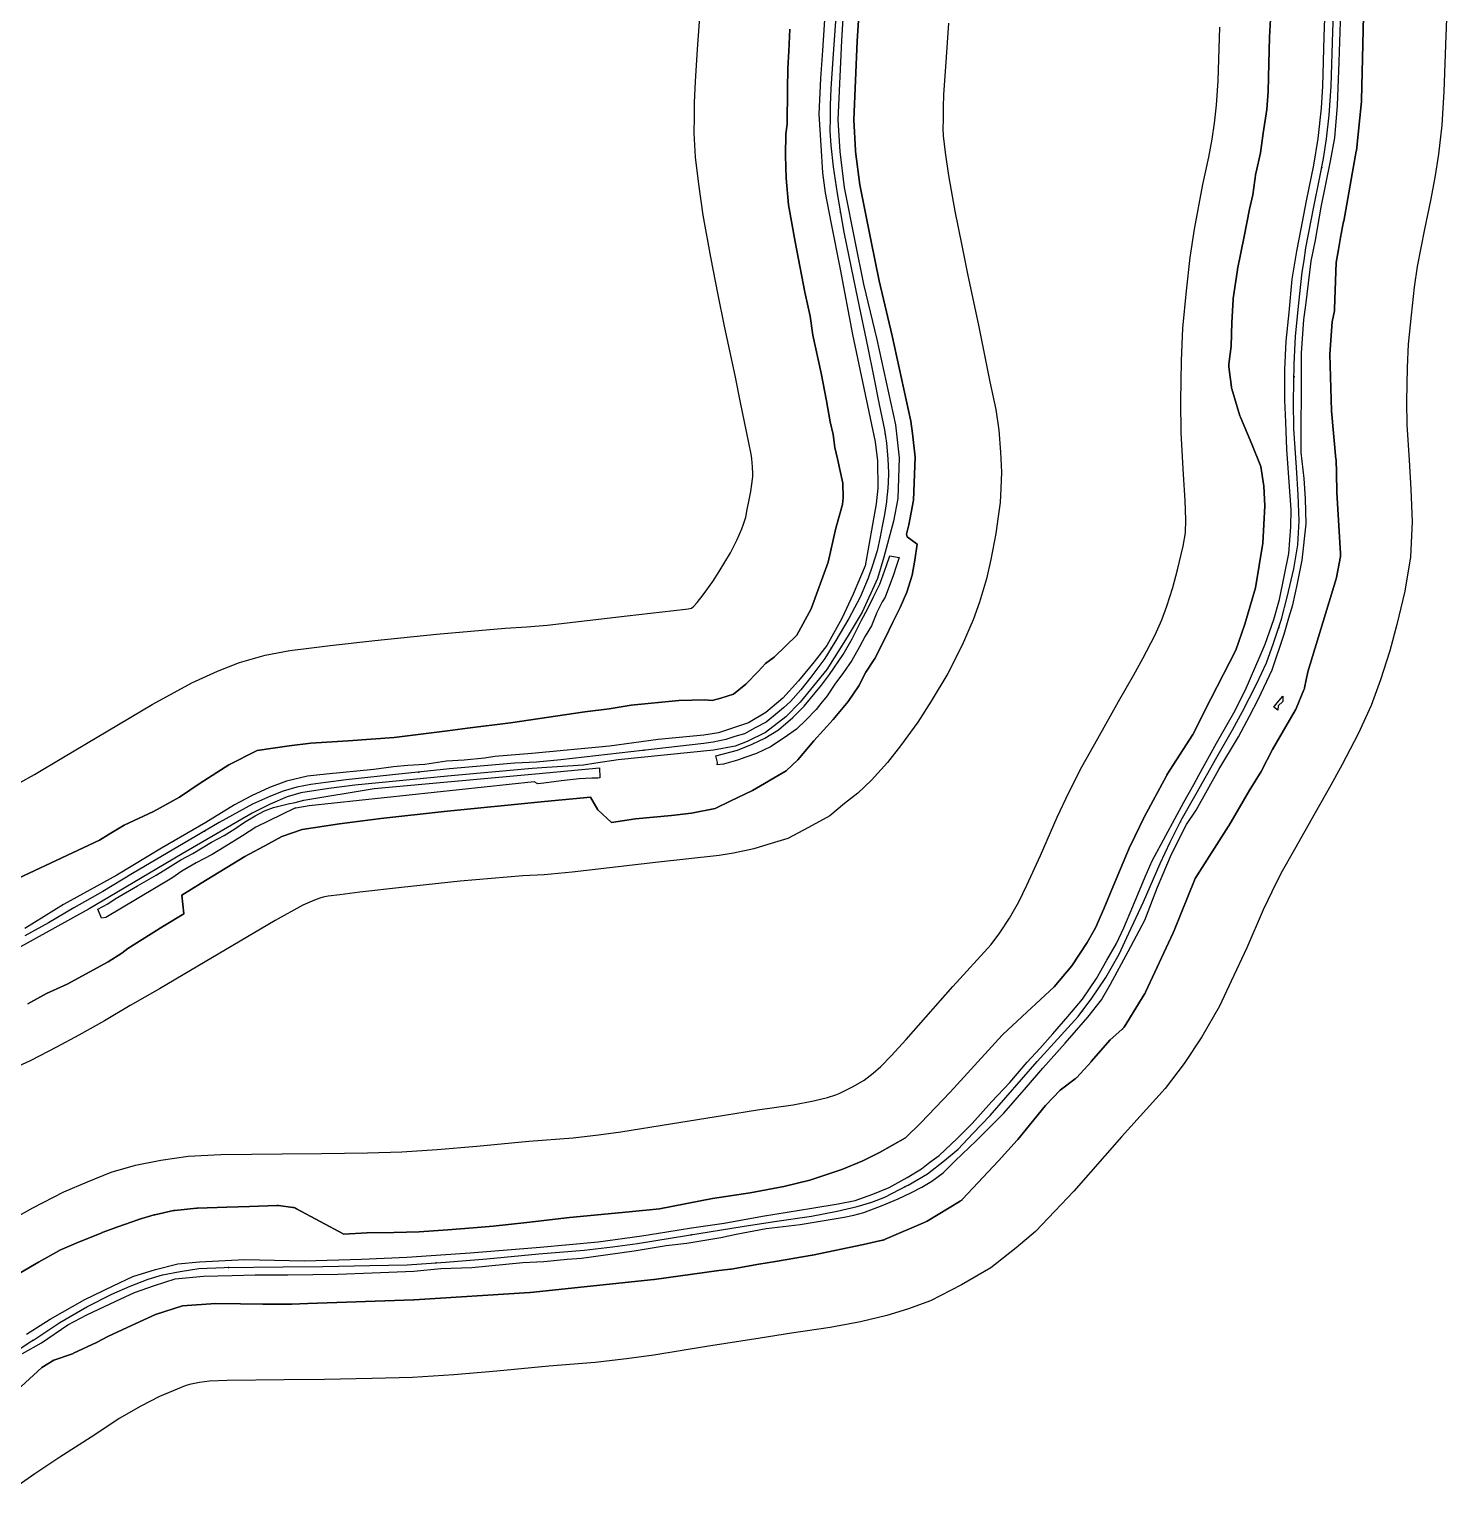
# Model space of a CAD drawing. Header units: inches. Extents: x 91426 to 118597, y 433843 to 446922.
# Drawn here: x 105297 to 105925, y 443432 to 444078 of the extents above; entities that cross this region are included whole.
import ezdxf

# ---------------------------------------------------------------- set-up
doc = ezdxf.new("R2010")
doc.units = ezdxf.units.IN
doc.header["$MEASUREMENT"] = 0
for name, color, linetype, true_color in [('As_waterkering_PWK', 7, 'Continuous', 0x8b0648), ('Beschermingszone_PWK', 7, 'Continuous', 0xde06d3), ('Kernzone_PWK', 7, 'Continuous', 0x33065f), ('Kruinlijnen_PWK', 7, 'Continuous', 0xda0676), ('Leggerbermen_PWK', 7, 'Continuous', 0xd60719), ('Referentiepunten_PWK', 7, 'Continuous', 0x7e0730)]:
    doc.layers.add(name, color=color, linetype=linetype, true_color=true_color)

msp = doc.modelspace()

# ---------------------------------------------------------------- linework, layer by layer
at = {"layer": 'As_waterkering_PWK'}
for points in [[(105861.4405, 443975.5209), (105862.2708, 443981.1945), (105865.7104, 443999.3185), (105868.3562, 444011.7539), (105869.985, 444020.797), (105871.3989, 444029.481), (105872.5896, 444039.9321), (105873.3833, 444052.7644), (105874.1771, 444076.9738), (105875.1031, 444099.1989)], [(105654.1843, 444083.6831), (105652.8614, 444064.8976), (105651.9354, 444051.6684), (105651.6708, 444044.3924), (105651.6708, 444038.5715), (105651.5385, 444033.0153), (105651.9354, 444026.533), (105652.9937, 444017.0079), (105654.7135, 444005.234), (105657.7562, 443988.1683), (105660.9312, 443972.2933), (105663.7094, 443958.7995), (105668.3396, 443936.839), (105670.8531, 443924.5359), (105673.3667, 443911.8359), (105675.7479, 443900.591), (105676.674, 443894.6379), (105677.2031, 443887.7587), (105677.4677, 443881.541), (105677.3354, 443877.0431), (105677.0708, 443873.0743), (105676.8085, 443870.9098)], [(105686.2553, 443566.195), (105694.7892, 443571.0895), (105702.3298, 443577.0426), (105708.283, 443582.0697), (105714.8976, 443588.9489), (105722.4382, 443597.0187), (105743.3403, 443620.8312), (105761.4643, 443640.8073), (105767.5498, 443648.8771), (105773.6352, 443658.0053), (105779.5883, 443668.4563), (105783.954, 443677.7168), (105790.4363, 443691.6074), (105797.7123, 443708.5408), (105802.2102, 443718.0658), (105807.1051, 443727.7231), (105813.7196, 443739.3648), (105822.8478, 443755.6367), (105829.727, 443767.6753), (105834.2249, 443775.8774), (105840.4426, 443787.916), (105844.8083, 443797.441), (105847.9833, 443806.1722), (105851.4228, 443816.7556), (105853.9364, 443826.5452), (105856.9791, 443839.1129), (105858.6989, 443849.6963), (105859.2281, 443860.2796), (105858.8312, 443871.789), (105858.0374, 443883.9599), (105856.9791, 443901.0256), (105856.8468, 443913.1964), (105857.1114, 443929.7329), (105857.6406, 443942.0361), (105859.0958, 443956.7205), (105860.6833, 443970.3465), (105861.4405, 443975.5209)], [(105676.8085, 443870.9098), (105676.5417, 443868.7087), (105675.7479, 443863.1524), (105674.6896, 443857.8607), (105673.7635, 443853.2305), (105672.4406, 443847.0128), (105670.324, 443840.0013), (105668.4719, 443834.8419), (105664.9, 443826.5076), (105660.0052, 443816.9825), (105653.7875, 443806.5315), (105649.2895, 443799.3877), (105643.0718, 443791.0533), (105638.7062, 443785.4971), (105634.076, 443780.3377), (105631.0332, 443777.4272), (105626.5353, 443773.8554), (105623.3603, 443771.2095), (105618.4655, 443768.5637), (105613.703, 443766.0501), (105609.4697, 443764.7272), (105605.5009, 443763.5366), (105599.8124, 443762.346), (105595.7113, 443761.6845), (105568.5915, 443758.6418), (105532.4758, 443754.4085), (105521.6278, 443753.4824), (105512.1028, 443752.9532), (105483.1309, 443750.4397), (105456.5402, 443747.6616), (105437.4902, 443745.5449), (105428.362, 443744.3543), (105421.7474, 443743.5605), (105415.5297, 443742.3699), (105409.5766, 443740.6501), (105403.888, 443738.4011), (105395.9505, 443734.8292), (105381.2661, 443726.7594), (105342.9014, 443704.1375), (105329.6722, 443696.2), (105316.8399, 443688.9239), (105305.5951, 443682.3094), (105295.144, 443676.4885)], [(105297.9107, 443496.8879), (105298.7072, 443497.4029), (105310.6134, 443505.3404), (105322.652, 443512.2196), (105333.6322, 443517.9081), (105341.8343, 443521.3477), (105349.7718, 443524.5227), (105356.1219, 443526.3748), (105363.9271, 443527.9623), (105372.2615, 443529.1529), (105383.374, 443529.6821), (105409.5678, 443529.9467), (105427.1626, 443530.079), (105447.9325, 443530.4759), (105464.4689, 443530.8727), (105481.4023, 443532.0634), (105499.6586, 443533.5186), (105522.6774, 443535.7675), (105542.7858, 443537.355), (105555.3535, 443538.8103), (105566.3337, 443540.2655), (105588.9557, 443543.9696), (105612.7682, 443547.8061), (105627.0557, 443550.0551), (105643.4599, 443552.4363), (105654.7047, 443554.553), (105663.5683, 443556.6697), (105670.0506, 443558.654), (105675.8715, 443560.7707), (105685.7934, 443565.9301), (105686.2553, 443566.195)], [(105283.3613, 443487.481), (105297.9107, 443496.8879)]]:
    msp.add_lwpolyline(points, dxfattribs=at)
at = {"layer": 'Beschermingszone_PWK'}
for points in [[(105296.5157, 443646.4451), (105304.8044, 443651.0078), (105313.9551, 443655.1642), (105332.1464, 443665.001), (105338.1669, 443668.9213), (105340.8156, 443670.9519), (105356.2754, 443680.6143), (105365.6118, 443686.2893), (105364.6786, 443694.5109), (105373.2275, 443699.8414), (105392.5371, 443711.6637), (105403.0039, 443717.2895), (105408.985, 443720.5293), (105417.964, 443723.5627), (105434.4075, 443726.132), (105452.8119, 443728.4983), (105480.7906, 443731.5337), (105525.2088, 443736.0284), (105545.5411, 443737.9703), (105548.8177, 443732.2845), (105554.8845, 443726.7185), (105565.5486, 443728.3848), (105573.4804, 443729.035), (105581.4813, 443729.835), (105590.3433, 443730.7893), (105600.7114, 443732.9494), (105607.4268, 443736.197), (105617.2459, 443740.8329), (105632.2474, 443749.5837), (105637.3494, 443754.5356), (105644.4693, 443762.8646), (105652.9598, 443772.2837), (105659.6673, 443780.3601), (105664.332, 443787.2864), (105667.4412, 443793.2704), (105671.4147, 443799.3632), (105676.0698, 443808.3995), (105679.3813, 443815.4198), (105682.7208, 443821.9653), (105685.6727, 443828.7125), (105687.9714, 443836.1833), (105689.0916, 443842.9047), (105690.1497, 443849.9987), (105685.8231, 443853.2438), (105685.4218, 443854.4189), (105686.5407, 443858.545), (105688.5371, 443869.3823), (105689.2545, 443888.4724), (105688.1095, 443898.9692), (105687.4463, 443904.4739), (105679.1419, 443942.1733), (105673.3345, 443966.5907), (105669.6562, 443984.7197), (105664.8119, 444009.072), (105662.9276, 444023.8332), (105662.8982, 444024.3009), (105662.1293, 444037.8853), (105663.6982, 444072.6627), (105665.9526, 444109.3965)], [(105288.1267, 443471.8956), (105302.7088, 443485.4453), (105307.9814, 443488.671), (105316.2237, 443491.4598), (105316.2284, 443491.4613), (105316.5346, 443491.5766), (105316.7388, 443491.6666), (105326.9253, 443496.4291), (105327.0191, 443496.4741), (105327.1853, 443496.56), (105331.9284, 443499.1238), (105340.5028, 443503.0213), (105340.538, 443503.0374), (105353.0863, 443508.8588), (105365.0451, 443512.6806), (105379.5871, 443513.6836), (105390.6264, 443513.5537), (105400.5443, 443513.4214), (105400.611, 443513.421), (105413.1787, 443513.421), (105413.3638, 443513.4244), (105420.4997, 443513.6887), (105467.3232, 443515.276), (105467.4761, 443515.2835), (105518.6731, 443518.5908), (105518.6778, 443518.5911), (105518.8673, 443518.6072), (105573.6362, 443524.2957), (105573.7723, 443524.3117), (105573.8268, 443524.3192), (105602.4359, 443528.4062), (105607.4966, 443528.9253), (105607.639, 443528.942), (105607.8341, 443528.9716), (105620.1101, 443531.0835), (105627.4913, 443532.2697), (105627.5461, 443532.2789), (105643.6857, 443535.0571), (105643.813, 443535.0807), (105643.8734, 443535.0931), (105666.363, 443539.8556), (105666.3956, 443539.8626), (105674.8623, 443541.7147), (105675.0879, 443541.7696), (105675.401, 443541.8645), (105675.7072, 443541.9798), (105675.7724, 443542.0073), (105693.9885, 443549.8565), (105694.2213, 443549.964), (105694.5099, 443550.1183), (105694.5962, 443550.1693), (105709.1885, 443558.9889), (105709.3801, 443559.1107), (105709.646, 443559.3012), (105709.8989, 443559.5088), (105710.1377, 443559.7325), (105710.2631, 443559.8625), (105726.1381, 443576.9281), (105726.1696, 443576.9623), (105734.504, 443586.0905), (105734.5708, 443586.1651), (105734.6829, 443586.2974), (105747.0042, 443601.3713), (105753.4722, 443608.2124), (105760.1498, 443613.2522), (105760.1815, 443613.2763), (105760.4344, 443613.4839), (105760.6732, 443613.7076), (105760.8117, 443613.8517), (105767.1617, 443620.7308), (105767.2469, 443620.8255), (105767.2661, 443620.8475), (105775.6419, 443630.5118), (105780.8097, 443635.0495), (105781.0462, 443635.2712), (105781.2699, 443635.51), (105781.4775, 443635.7629), (105781.668, 443636.0288), (105781.7507, 443636.1567), (105791.0111, 443650.9733), (105791.1012, 443651.1233), (105791.2555, 443651.4119), (105791.3096, 443651.5251), (105803.4805, 443677.8512), (105803.5614, 443678.036), (105803.5844, 443678.0924), (105807.2852, 443687.3445), (105809.7914, 443693.544), (105813.1897, 443701.851), (105828.0302, 443725.1532), (105828.1197, 443725.2992), (105837.2239, 443740.7369), (105842.491, 443749.2958), (105842.5628, 443749.4163), (105842.6799, 443749.631), (105847.5174, 443759.0445), (105857.6411, 443776.5309), (105857.6441, 443776.5361), (105857.7984, 443776.8247), (105857.9334, 443777.1227), (105857.9359, 443777.1287), (105861.3755, 443785.4631), (105861.4883, 443785.7633), (105861.5832, 443786.0764), (105861.6387, 443786.3047), (105863.1836, 443793.3855), (105875.6933, 443834.6017), (105875.7384, 443834.7598), (105875.8127, 443835.0784), (105875.827, 443835.1534), (105877.5468, 443844.5461), (105877.5858, 443844.794), (105877.6179, 443845.1196), (105877.6286, 443845.4466), (105877.6187, 443845.7502), (105877.6187, 443845.7615), (105875.9064, 443872.8942), (105875.7759, 443881.5059), (105875.7742, 443881.5803), (105875.601, 443887.3436), (105875.5926, 443887.5204), (105875.582, 443887.6544), (105873.6118, 443908.9332), (105872.8309, 443934.0518), (105873.8874, 443948.4757), (105874.8807, 443953.3182), (105874.8866, 443953.3474), (105874.9399, 443953.6703), (105874.972, 443953.9959), (105874.9802, 443954.1647), (105875.6306, 443974.7151), (105876.6286, 443980.4538), (105876.6312, 443980.469), (105877.5439, 443985.8144), (105878.9832, 443992.8802), (105878.9877, 443992.9027), (105879.0052, 443992.9949), (105884.5615, 444023.9512), (105884.5973, 444024.1819), (105884.6143, 444024.3269), (105886.8224, 444045.9653), (105886.8375, 444046.1459), (105886.8467, 444046.3503), (105888.0772, 444096.5105)], [(105925.0883, 444097.8033), (105924.1429, 444075.1138), (105923.3327, 444050.4012), (105922.4144, 444035.5559), (105920.9418, 444022.6297), (105919.2676, 444012.3473), (105917.4251, 444002.1173), (105914.7306, 443989.4532), (105911.5909, 443972.9095), (105910.2625, 443963.8321), (105908.8096, 443951.3616), (105907.5344, 443938.4936), (105907.0942, 443928.2584), (105906.8512, 443913.0682), (105906.9623, 443902.8459), (105907.9366, 443887.1343), (105908.7751, 443874.2782), (105909.2712, 443859.8921), (105908.4976, 443844.4217), (105906.0251, 443829.2059), (105902.4513, 443814.4447), (105899.4608, 443802.7974), (105895.268, 443789.8967), (105891.1056, 443778.4499), (105885.4064, 443766.0152), (105878.3643, 443752.3807), (105873.3567, 443743.2491), (105866.3581, 443731.0016), (105857.26, 443714.7831), (105851.1657, 443704.0571), (105847.1245, 443696.084), (105843.3021, 443687.9896), (105836.071, 443671.1608), (105829.2219, 443656.4841), (105823.9907, 443645.3876), (105816.2119, 443631.7316), (105808.3461, 443619.9329), (105800.0194, 443608.8909), (105780.6465, 443587.5383), (105759.5021, 443563.4498), (105751.1867, 443554.5508), (105742.5254, 443545.5431), (105733.9591, 443538.3093), (105722.8707, 443529.5553), (105709.7752, 443522.0446), (105696.0349, 443514.8997), (105685.9227, 443511.2225), (105676.7059, 443508.4011), (105665.1424, 443505.6396), (105651.6796, 443503.1054), (105634.5347, 443500.6167), (105620.6321, 443498.4283), (105596.9719, 443494.6164), (105573.6597, 443490.7992), (105561.514, 443489.1895), (105547.6305, 443487.5819), (105527.0763, 443485.9592), (105504.0764, 443483.7121), (105485.1423, 443482.2029), (105466.8235, 443480.9148), (105449.0099, 443480.4873), (105427.8282, 443480.0826), (105410.0083, 443479.9486), (105384.8161, 443479.6941), (105376.9967, 443479.3218), (105372.4527, 443478.6726), (105368.1253, 443477.7925), (105366.0948, 443477.2002), (105360.7886, 443475.0778), (105354.8352, 443472.5812), (105346.5657, 443468.297), (105336.9156, 443462.7826), (105326.1498, 443455.6054), (105310.7494, 443445.6483), (105299.6205, 443438.2707), (105290.6959, 443432.1006)], [(105286.8302, 443740.8821), (105299.4356, 443748.0295), (105312.2282, 443755.705), (105351.573, 443778.9048), (105369.1486, 443788.5635), (105380.5347, 443793.6873), (105390.1766, 443797.4992), (105401.5317, 443800.7796), (105412.5197, 443802.8836), (105420.9073, 443803.8902), (105430.2964, 443805.1148), (105450.1098, 443807.3163), (105477.4201, 443810.1696), (105507.8447, 443812.8092), (105517.4111, 443813.3407), (105526.43, 443814.1106), (105561.754, 443818.2511), (105587.5847, 443821.1492), (105588.8836, 443821.3587), (105590.2271, 443821.6399), (105591.2574, 443822.458), (105592.7402, 443824.1103), (105595.4291, 443827.5325), (105599.7796, 443833.364), (105602.6101, 443837.8596), (105607.4896, 443846.0613), (105610.5765, 443852.0683), (105612.611, 443856.8154), (105613.3306, 443858.8199), (105614.2762, 443861.9522), (105615.0007, 443865.3577), (105615.8547, 443869.6277), (105616.5865, 443873.2863), (105617.0544, 443876.5622), (105617.3116, 443878.6839), (105617.3941, 443879.9216), (105617.4302, 443881.147), (105617.3011, 443884.1813), (105617.0292, 443887.7154), (105616.7117, 443889.7567), (105614.5858, 443899.7957), (105612.0306, 443912.7063), (105609.5915, 443924.6447), (105604.9707, 443946.5606), (105602.1296, 443960.3601), (105598.7981, 443977.0178), (105595.4797, 443995.6298), (105593.4746, 444009.3567), (105592.1383, 444021.3836), (105591.4948, 444031.894), (105591.6708, 444039.2857), (105591.6708, 444045.4829), (105592.0116, 444054.8544), (105593.0088, 444069.0999), (105594.2961, 444087.3795)], [(105704.0912, 444080.6027), (105702.7386, 444061.3957), (105701.8719, 444049.0135), (105701.6708, 444043.4836), (105701.6708, 444037.9764), (105701.5749, 444033.9496), (105701.7663, 444030.8241), (105702.593, 444023.384), (105704.075, 444013.2374), (105706.888, 443997.4604), (105709.9326, 443982.2376), (105712.6582, 443968.9986), (105717.2963, 443947.001), (105719.8719, 443934.3939), (105722.3507, 443921.8693), (105724.9448, 443909.6196), (105726.3779, 443900.4067), (105727.1215, 443890.7399), (105727.499, 443881.8693), (105727.2865, 443874.6443), (105726.8702, 443868.3996), (105726.1144, 443862.1641), (105725.0491, 443854.7075), (105722.7325, 443843.1246), (105720.911, 443834.5633), (105717.8184, 443824.3192), (105715.0226, 443816.5307), (105710.1695, 443805.2069), (105703.7682, 443792.7502), (105696.4352, 443780.4247), (105690.5479, 443771.0741), (105682.7741, 443760.654), (105677.0112, 443753.3194), (105670.0148, 443745.5233), (105663.9305, 443739.7036), (105658.0914, 443735.0667), (105651.5314, 443729.6), (105642.023, 443724.4603), (105632.9894, 443719.6926), (105624.1107, 443716.918), (105617.8285, 443715.0333), (105608.9196, 443713.1687), (105602.4834, 443712.1306), (105574.2894, 443708.9674), (105537.5139, 443704.6567), (105525.1418, 443703.6005), (105515.6512, 443703.0733), (105487.8899, 443700.6648), (105461.8988, 443697.9493), (105443.485, 443695.9033), (105434.5743, 443694.741), (105429.4372, 443694.1246), (105427.1947, 443693.6952), (105425.7432, 443693.2758), (105423.349, 443692.3293), (105418.2854, 443690.0507), (105406.0104, 443683.3049), (105368.4624, 443661.1646), (105354.8694, 443653.0088), (105341.848, 443645.6255), (105330.4386, 443638.9141), (105319.1072, 443632.6029), (105309.1922, 443627.2963), (105297.8322, 443621.3174), (105285.9894, 443615.8515)], [(105633.7987, 444078.0542), (105633.4034, 444068.3022), (105632.8697, 444060.5648), (105632.7353, 444051.4178), (105632.6052, 444035.9402), (105632.0779, 444031.5897), (105631.9402, 444022.0923), (105632.2112, 444012.0658), (105633.168, 444000.1734), (105636.1545, 443983.8191), (105640.4057, 443961.5006), (105642.7617, 443950.8981), (105643.9518, 443942.5678), (105647.6825, 443925.6463), (105650.0413, 443913.4591), (105651.6446, 443904.1067), (105652.9498, 443898.4941), (105653.7471, 443892.7804), (105654.9839, 443887.6959), (105657.3512, 443876.9399), (105657.4686, 443870.4741), (105657.1505, 443867.5043), (105654.187, 443857.0677), (105650.7868, 443842.0283), (105643.2555, 443821.2645), (105636.8867, 443809.6804), (105626.9352, 443799.9745), (105623.122, 443797.1147), (105619.8188, 443793.5242), (105614.3793, 443787.9583), (105608.8861, 443783.474), (105603.2744, 443781.7905), (105599.4729, 443780.7345), (105596.2615, 443781.0667), (105584.637, 443780.79), (105563.521, 443778.638), (105553.8148, 443777.0424), (105543.0037, 443775.724), (105510.1879, 443770.8281), (105491.1741, 443768.4513), (105482.3173, 443767.2617), (105458.6602, 443764.3703), (105438.2977, 443762.9252), (105421.7556, 443761.8579), (105412.1534, 443760.6407), (105398.0831, 443758.5302), (105385.498, 443752.2377), (105372.7933, 443744.1283), (105363.6497, 443737.9891), (105352.2081, 443731.5612), (105339.227, 443725.468), (105332.4839, 443721.6149), (105328.2273, 443718.9525), (105277.7533, 443695.2463)], [(105284.3113, 443547.8982), (105298.7383, 443556.1421), (105312.4292, 443563.2351), (105322.8801, 443567.6177), (105333.4489, 443571.8452), (105344.1184, 443574.9571), (105355.4015, 443577.252), (105367.5263, 443578.9841), (105381.9318, 443579.6701), (105409.1273, 443579.9448), (105426.497, 443580.0754), (105446.855, 443580.4644), (105462.1144, 443580.8306), (105477.6623, 443581.9238), (105495.2408, 443583.325), (105518.2785, 443585.5758), (105537.9411, 443587.1281), (105549.193, 443588.431), (105559.0077, 443589.7317), (105580.9394, 443593.3229), (105604.9044, 443597.1839), (105619.5768, 443599.4935), (105635.2403, 443601.7672), (105644.2671, 443603.4664), (105650.4307, 443604.9383), (105654.1786, 443606.0856), (105655.708, 443606.6417), (105661.8115, 443609.8156), (105666.7077, 443612.6237), (105670.7006, 443615.776), (105674.0406, 443618.5964), (105678.6085, 443623.347), (105685.3743, 443630.5876), (105706.0342, 443654.1241), (105722.9093, 443672.7237), (105726.7534, 443677.8214), (105731.0585, 443684.279), (105735.186, 443691.5251), (105738.6861, 443698.9495), (105744.8015, 443712.0541), (105752.1225, 443729.092), (105757.296, 443740.0476), (105763.0444, 443751.3891), (105770.1793, 443763.9465), (105779.3375, 443780.2719), (105786.0972, 443792.1015), (105790.0855, 443799.3741), (105795.4789, 443809.8167), (105798.5109, 443816.432), (105800.6985, 443822.4478), (105803.3849, 443830.7138), (105805.4215, 443838.6457), (105807.9331, 443849.02), (105808.9002, 443854.9709), (105809.185, 443860.6672), (105808.8873, 443869.2999), (105808.1383, 443880.7855), (105806.9959, 443899.2052), (105806.8425, 443913.3247), (105807.1286, 443931.2074), (105807.7467, 443945.5785), (105809.3819, 443962.0793), (105811.1041, 443976.861), (105812.9507, 443989.4795), (105816.6902, 444009.1837), (105819.2873, 444021.3905), (105820.7024, 444029.2467), (105821.856, 444036.3323), (105822.7647, 444044.3082), (105823.4339, 444055.1276), (105824.2112, 444078.8339)]]:
    msp.add_lwpolyline(points, dxfattribs=at)
msp.add_lwpolyline([(105846.6897, 444085.0878), (105846.1536, 444074.5001), (105845.883, 444062.8664), (105845.6297, 444050.4523), (105844.9281, 444042.4998), (105843.4036, 444031.9565), (105842.1755, 444023.2366), (105840.2476, 444014.754, 0.01898229), (105840.1776, 444014.381), (105838.7366, 444004.6862), (105837.3669, 443998.336), (105834.9697, 443986.2169), (105832.0004, 443971.7754, 0.01483412), (105831.9494, 443971.4832), (105830.1031, 443958.7018, 0.02199459), (105830.0594, 443958.2643), (105829.4921, 443948.0515), (105829.1129, 443937.6874), (105828.2012, 443929.6126, 0.05947583), (105828.2087, 443928.4273), (105829.3329, 443919.494, 0.04068065), (105829.4995, 443918.699), (105833.0445, 443906.7238, 0.03027275), (105833.2509, 443906.1552), (105838.3983, 443894.2755), (105842.268, 443884.2889), (105843.605, 443875.6595), (105844.1387, 443867.0097), (105843.2435, 443850.3838), (105839.8992, 443830.5753), (105835.2559, 443814.5817), (105831.179, 443802.9879), (105820.2127, 443781.4471), (105812.2556, 443765.6634), (105800.7546, 443747.7584, 0.01904125), (105800.5612, 443747.4305), (105790.6393, 443729.0419, 0.01103678), (105790.5388, 443728.8454), (105784.5857, 443716.5422, 0.01236057), (105784.4836, 443716.3171), (105777.0637, 443698.8272), (105772.842, 443688.5371), (105769.0974, 443680.0061), (105765.4766, 443673.6384), (105758.5832, 443663.2983), (105750.7612, 443653.9624), (105738.6722, 443642.7832), (105728.1062, 443632.8033, 0.01876689), (105727.8433, 443632.5356), (105704.8695, 443607.3173), (105691.8689, 443593.7914), (105684.9818, 443587.0273), (105673.4931, 443580.5337), (105666.1943, 443576.8766), (105656.8799, 443573.0488), (105642.6786, 443568.4011), (105631.2136, 443565.567), (105616.2277, 443562.7001), (105599.5596, 443560.1867), (105576.1179, 443555.7091), (105562.7257, 443554.2788), (105536.2529, 443551.764), (105517.4182, 443549.6417), (105502.5656, 443547.933), (105493.6505, 443547.2775), (105482.409, 443546.3517), (105469.7236, 443545.4363), (105458.4985, 443545.1752), (105446.7545, 443545.0433, 0.01154326), (105446.5238, 443545.0354), (105436.4246, 443544.4549), (105415.4858, 443555.7106, 0.09182116), (105413.7516, 443556.2663), (105407.522, 443557.0616, 0.04069488), (105406.7103, 443557.0987), (105394.7029, 443556.6698), (105384.5488, 443556.406), (105371.6107, 443555.9933, 0.01885211), (105371.2347, 443555.9671), (105361.5207, 443554.9209, 0.02785599), (105360.9714, 443554.8305), (105352.7594, 443553.0056, 0.01770903), (105352.4167, 443552.9166), (105345.5005, 443550.8564, 0.0126436), (105345.2601, 443550.7781), (105336.3312, 443547.6188), (105329.4288, 443545.1339, 0.01080509), (105329.2271, 443545.0564), (105317.88, 443540.4082), (105310.67, 443537.3181, 0.02726482), (105310.1816, 443537.0765), (105301.2886, 443532.0563), (105293.4615, 443527.4679)], format="xyb", dxfattribs=at)
at = {"layer": 'Kernzone_PWK'}
for points in [[(105665.9526, 444109.3965), (105663.6982, 444072.6627), (105662.1293, 444037.8853), (105662.8982, 444024.3009), (105662.9276, 444023.8332), (105664.8119, 444009.072), (105669.6562, 443984.7197), (105673.3345, 443966.5907), (105679.1419, 443942.1733), (105687.4463, 443904.4739), (105688.1095, 443898.9692), (105689.2545, 443888.4724), (105688.5371, 443869.3823), (105686.5407, 443858.545), (105685.4218, 443854.4189), (105685.8231, 443853.2438), (105690.1497, 443849.9987), (105689.0916, 443842.9047), (105687.9714, 443836.1833), (105685.6727, 443828.7125), (105682.7208, 443821.9653), (105679.3813, 443815.4198), (105676.0698, 443808.3995), (105671.4147, 443799.3632), (105667.4412, 443793.2704), (105664.332, 443787.2864), (105659.6673, 443780.3601), (105652.9598, 443772.2837), (105644.4693, 443762.8646), (105637.3494, 443754.5356), (105632.2474, 443749.5837), (105617.2459, 443740.8329), (105607.4268, 443736.197), (105600.7114, 443732.9494), (105590.3433, 443730.7893), (105581.4813, 443729.835), (105573.4804, 443729.035), (105565.5486, 443728.3848), (105554.8845, 443726.7185), (105548.8177, 443732.2845), (105545.5411, 443737.9703), (105525.2088, 443736.0284), (105480.7906, 443731.5337), (105452.8119, 443728.4983), (105434.4075, 443726.132), (105417.964, 443723.5627), (105408.985, 443720.5293), (105403.0039, 443717.2895), (105392.5371, 443711.6637), (105373.2275, 443699.8414), (105364.6786, 443694.5109), (105365.6118, 443686.2893), (105356.2754, 443680.6143), (105340.8156, 443670.9519), (105338.1669, 443668.9213), (105332.1464, 443665.001), (105313.9551, 443655.1642), (105304.8044, 443651.0078), (105296.5157, 443646.4451)], [(105888.0772, 444096.5105), (105886.8467, 444046.3503), (105886.8375, 444046.1459), (105886.8224, 444045.9653), (105884.6143, 444024.3269), (105884.5973, 444024.1819), (105884.5615, 444023.9512), (105879.0052, 443992.9949), (105878.9877, 443992.9027), (105878.9832, 443992.8802), (105877.5439, 443985.8144), (105876.6312, 443980.469), (105876.6286, 443980.4538), (105875.6306, 443974.7151), (105874.9802, 443954.1647), (105874.972, 443953.9959), (105874.9399, 443953.6703), (105874.8866, 443953.3474), (105874.8807, 443953.3182), (105873.8874, 443948.4757), (105872.8309, 443934.0518), (105873.6118, 443908.9332), (105875.582, 443887.6544), (105875.5926, 443887.5204), (105875.601, 443887.3436), (105875.7742, 443881.5803), (105875.7759, 443881.5059), (105875.9064, 443872.8942), (105877.6187, 443845.7615), (105877.6187, 443845.7502), (105877.6286, 443845.4466), (105877.6179, 443845.1196), (105877.5858, 443844.794), (105877.5468, 443844.5461), (105875.827, 443835.1534), (105875.8127, 443835.0784), (105875.7384, 443834.7598), (105875.6933, 443834.6017), (105863.1836, 443793.3855), (105861.6387, 443786.3047), (105861.5832, 443786.0764), (105861.4883, 443785.7633), (105861.3755, 443785.4631), (105857.9359, 443777.1287), (105857.9334, 443777.1227), (105857.7984, 443776.8247), (105857.6441, 443776.5361), (105857.6411, 443776.5309), (105847.5174, 443759.0445), (105842.6799, 443749.631), (105842.5628, 443749.4163), (105842.491, 443749.2958), (105837.2239, 443740.7369), (105828.1197, 443725.2992), (105828.0302, 443725.1532), (105813.1897, 443701.851), (105809.7914, 443693.544), (105807.2852, 443687.3445), (105803.5844, 443678.0924), (105803.5614, 443678.036), (105803.4805, 443677.8512), (105791.3096, 443651.5251), (105791.2555, 443651.4119), (105791.1012, 443651.1233), (105791.0111, 443650.9733), (105781.7507, 443636.1567), (105781.668, 443636.0288), (105781.4775, 443635.7629), (105781.2699, 443635.51), (105781.0462, 443635.2712), (105780.8097, 443635.0495), (105775.6419, 443630.5118), (105767.2661, 443620.8475), (105767.2469, 443620.8255), (105767.1617, 443620.7308), (105760.8117, 443613.8517), (105760.6732, 443613.7076), (105760.4344, 443613.4839), (105760.1815, 443613.2763), (105760.1498, 443613.2522), (105753.4722, 443608.2124), (105747.0042, 443601.3713), (105734.6829, 443586.2974), (105734.5708, 443586.1651), (105734.504, 443586.0905), (105726.1696, 443576.9623), (105726.1381, 443576.9281), (105710.2631, 443559.8625), (105710.1377, 443559.7325), (105709.8989, 443559.5088), (105709.646, 443559.3012), (105709.3801, 443559.1107), (105709.1885, 443558.9889), (105694.5962, 443550.1693), (105694.5099, 443550.1183), (105694.2213, 443549.964), (105693.9885, 443549.8565), (105675.7724, 443542.0073), (105675.7072, 443541.9798), (105675.401, 443541.8645), (105675.0879, 443541.7696), (105674.8623, 443541.7147), (105666.3956, 443539.8626), (105666.363, 443539.8556), (105643.8734, 443535.0931), (105643.813, 443535.0807), (105643.6857, 443535.0571), (105627.5461, 443532.2789), (105627.4913, 443532.2697), (105620.1101, 443531.0835), (105607.8341, 443528.9716), (105607.639, 443528.942), (105607.4966, 443528.9253), (105602.4359, 443528.4062), (105573.8268, 443524.3192), (105573.7723, 443524.3117), (105573.6362, 443524.2957), (105518.8673, 443518.6072), (105518.6778, 443518.5911), (105518.6731, 443518.5908), (105467.4761, 443515.2835), (105467.3232, 443515.276), (105420.4997, 443513.6887), (105413.3638, 443513.4244), (105413.1787, 443513.421), (105400.611, 443513.421), (105400.5443, 443513.4214), (105390.6264, 443513.5537), (105379.5871, 443513.6836), (105365.0451, 443512.6806), (105353.0863, 443508.8588), (105340.538, 443503.0374), (105340.5028, 443503.0213), (105331.9284, 443499.1238), (105327.1853, 443496.56), (105327.0191, 443496.4741), (105326.9253, 443496.4291), (105316.7388, 443491.6666), (105316.5346, 443491.5766), (105316.2284, 443491.4613), (105316.2237, 443491.4598), (105307.9814, 443488.671), (105302.7088, 443485.4453), (105288.1267, 443471.8956)], [(105277.7533, 443695.2463), (105328.2273, 443718.9525), (105332.4839, 443721.6149), (105339.227, 443725.468), (105352.2081, 443731.5612), (105363.6497, 443737.9891), (105372.7933, 443744.1283), (105385.498, 443752.2377), (105398.0831, 443758.5302), (105412.1534, 443760.6407), (105421.7556, 443761.8579), (105438.2977, 443762.9252), (105458.6602, 443764.3703), (105482.3173, 443767.2617), (105491.1741, 443768.4513), (105510.1879, 443770.8281), (105543.0037, 443775.724), (105553.8148, 443777.0424), (105563.521, 443778.638), (105584.637, 443780.79), (105596.2615, 443781.0667), (105599.4729, 443780.7345), (105603.2744, 443781.7905), (105608.8861, 443783.474), (105614.3793, 443787.9583), (105619.8188, 443793.5242), (105623.122, 443797.1147), (105626.9352, 443799.9745), (105636.8867, 443809.6804), (105643.2555, 443821.2645), (105650.7868, 443842.0283), (105654.187, 443857.0677), (105657.1505, 443867.5043), (105657.4686, 443870.4741), (105657.3512, 443876.9399), (105654.9839, 443887.6959), (105653.7471, 443892.7804), (105652.9498, 443898.4941), (105651.6446, 443904.1067), (105650.0413, 443913.4591), (105647.6825, 443925.6463), (105643.9518, 443942.5678), (105642.7617, 443950.8981), (105640.4057, 443961.5006), (105636.1545, 443983.8191), (105633.168, 444000.1734), (105632.2112, 444012.0658), (105631.9402, 444022.0923), (105632.0779, 444031.5897), (105632.6052, 444035.9402), (105632.7353, 444051.4178), (105632.8697, 444060.5648), (105633.4034, 444068.3022), (105633.7987, 444078.0542)]]:
    msp.add_lwpolyline(points, dxfattribs=at)
msp.add_lwpolyline([(105293.4615, 443527.4679), (105301.2886, 443532.0563), (105310.1816, 443537.0765, -0.02726482), (105310.67, 443537.3181), (105317.88, 443540.4082), (105329.2271, 443545.0564, -0.01080509), (105329.4288, 443545.1339), (105336.3312, 443547.6188), (105345.2601, 443550.7781, -0.0126436), (105345.5005, 443550.8564), (105352.4167, 443552.9166, -0.01770903), (105352.7594, 443553.0056), (105360.9714, 443554.8305, -0.02785599), (105361.5207, 443554.9209), (105371.2347, 443555.9671, -0.01885211), (105371.6107, 443555.9933), (105384.5488, 443556.406), (105394.7029, 443556.6698), (105406.7103, 443557.0987, -0.04069489), (105407.522, 443557.0616), (105413.7516, 443556.2663, -0.09182116), (105415.4858, 443555.7106), (105436.4246, 443544.4549), (105446.5238, 443545.0354, -0.01154324), (105446.7545, 443545.0433), (105458.4985, 443545.1752), (105469.7236, 443545.4363), (105482.409, 443546.3517), (105493.6505, 443547.2775), (105502.5656, 443547.933), (105517.4182, 443549.6417), (105536.2529, 443551.764), (105562.7257, 443554.2788), (105576.1179, 443555.7091), (105599.5596, 443560.1867), (105616.2277, 443562.7001), (105631.2136, 443565.567), (105642.6786, 443568.4011), (105656.8799, 443573.0488), (105666.1943, 443576.8766), (105673.4931, 443580.5337), (105684.9818, 443587.0273), (105691.8689, 443593.7914), (105704.8695, 443607.3173), (105727.8433, 443632.5356, -0.0187669), (105728.1062, 443632.8033), (105738.6722, 443642.7832), (105750.7612, 443653.9624), (105758.5832, 443663.2983), (105765.4766, 443673.6384), (105769.0974, 443680.0061), (105772.842, 443688.5371), (105777.0637, 443698.8272), (105784.4836, 443716.3171, -0.01236057), (105784.5857, 443716.5422), (105790.5388, 443728.8454, -0.01103678), (105790.6393, 443729.0419), (105800.5612, 443747.4305, -0.01904125), (105800.7546, 443747.7584), (105812.2556, 443765.6634), (105820.2127, 443781.4471), (105831.179, 443802.9879), (105835.2559, 443814.5817), (105839.8992, 443830.5753), (105843.2435, 443850.3838), (105844.1387, 443867.0097), (105843.605, 443875.6595), (105842.268, 443884.2889), (105838.3983, 443894.2755), (105833.2509, 443906.1552, -0.03027275), (105833.0445, 443906.7238), (105829.4995, 443918.699, -0.04068065), (105829.3329, 443919.494), (105828.2087, 443928.4273, -0.05947583), (105828.2012, 443929.6126), (105829.1129, 443937.6874), (105829.4921, 443948.0515), (105830.0594, 443958.2643, -0.02199459), (105830.1031, 443958.7018), (105831.9494, 443971.4832, -0.01483412), (105832.0004, 443971.7754), (105834.9697, 443986.2169), (105837.3669, 443998.336), (105838.7366, 444004.6862), (105840.1776, 444014.381, -0.01898229), (105840.2476, 444014.754), (105842.1755, 444023.2366), (105843.4036, 444031.9565), (105844.9281, 444042.4998), (105845.6297, 444050.4523), (105845.883, 444062.8664), (105846.1536, 444074.5001), (105846.6897, 444085.0878)], format="xyb", dxfattribs=at)
at = {"layer": 'Kruinlijnen_PWK'}
for points in [[(105658.9568, 444109.6796), (105656.7079, 444073.0348), (105655.1203, 444037.8451), (105655.9141, 444023.8222), (105657.8985, 444007.9471), (105662.7933, 443983.3408), (105666.4975, 443965.0845), (105672.3183, 443940.6105), (105680.6527, 443902.775), (105682.2402, 443888.2229), (105681.5611, 443870.1519), (105679.709, 443860.0977), (105675.3797, 443844.133), (105672.6015, 443834.7402), (105665.8546, 443819.9235), (105659.24, 443808.811), (105650.2442, 443794.3912), (105638.3379, 443779.9714), (105631.9879, 443773.4891), (105622.9921, 443766.6099), (105614.9222, 443762.5088), (105609.6306, 443760.5245), (105600.1056, 443758.8047), (105557.9044, 443754.439), (105547.9825, 443752.9838), (105542.4263, 443752.0578), (105526.268, 443751.0362), (105519.7857, 443750.6393), (105482.3471, 443747.1997), (105441.3366, 443743.231), (105429.8272, 443741.7758), (105417.3917, 443739.7914), (105411.3063, 443738.0716), (105403.7657, 443734.8966), (105395.8468, 443730.8911), (105364.7582, 443712.7671), (105335.9186, 443695.7014), (105323.6154, 443688.4254), (105282.208, 443665.5389)], [(105650.1252, 444096.0246), (105648.2732, 444068.5079), (105647.3471, 444056.2047), (105646.6857, 444040.3297), (105647.4794, 444026.4391), (105648.2732, 444014.4005), (105649.4638, 444005.5369), (105652.1096, 443991.7786), (105656.0784, 443971.8025), (105661.6346, 443942.8305), (105671.5565, 443895.2055), (105672.6149, 443886.8711), (105672.7472, 443874.7002), (105672.0857, 443867.821), (105667.1909, 443840.3043), (105661.8992, 443827.8689), (105656.8721, 443817.0209), (105650.2575, 443805.1146), (105644.569, 443797.8386), (105637.6898, 443789.5042), (105630.6783, 443781.8313), (105623.1377, 443775.4813), (105615.4648, 443770.851), (105607.5272, 443768.2052), (105602.2356, 443766.4854), (105595.7533, 443765.4271), (105575.5126, 443763.4427), (105553.949, 443760.5323), (105519.5531, 443757.225), (105503.2812, 443755.9021), (105498.651, 443755.2406), (105489.6551, 443754.3145), (105481.8499, 443753.9177), (105472.1926, 443752.4625), (105464.652, 443751.9333), (105458.4342, 443751.4041), (105449.703, 443750.2135), (105428.5363, 443748.0968), (105420.3342, 443747.3031), (105411.0737, 443745.0541), (105403.5331, 443742.1437), (105395.5956, 443738.5718), (105388.0549, 443734.4708), (105375.3549, 443726.6655), (105355.6434, 443715.2884), (105335.9319, 443703.3822), (105312.2517, 443690.4175), (105295.186, 443679.8342)]]:
    msp.add_lwpolyline(points, dxfattribs=at)
for points in [[(105294.1298, 443491.622, 0), (105302.5103, 443496.3507, 0), (105314.2382, 443504.3221, 0), (105322.6186, 443508.6538, 0), (105335.451, 443514.7393, 0), (105343.7853, 443518.5757, 0), (105352.5166, 443521.7507, 0), (105361.7106, 443524.7168, 0), (105374.2125, 443525.8518, 0), (105386.9125, 443526.1164, 0), (105397.099, 443526.3809, 0), (105411.6511, 443526.3809, 0), (105433.7439, 443526.6455, 0), (105448.9574, 443527.307, 0), (105467.346, 443528.1007, 0), (105479.3846, 443529.1591, 0), (105493.0106, 443529.6882, 0), (105515.6326, 443531.8049, 0), (105524.893, 443532.3341, 0), (105535.2118, 443533.3924, 0), (105541.5618, 443533.7893, 0), (105564.9775, 443537.0966, 0), (105579.1327, 443539.3456, 0), (105588.2608, 443540.437, 0), (105603.2098, 443542.9505, 0), (105610.043, 443544.4065, 0), (105623.4044, 443546.9201, 0), (105638.3995, 443548.7714, 0), (105657.8464, 443551.9464, 0), (105662.0797, 443552.8724, 0), (105666.5777, 443554.063, 0), (105674.7337, 443557.1065, 0), (105681.7912, 443560.0162, 0), (105687.3475, 443562.662, 0), (105692.2423, 443565.3078, 0), (105696.6079, 443567.9537, 0), (105701.635, 443571.5256, 0), (105707.059, 443576.9495, 0), (105716.3194, 443585.6808, 0), (105724.9184, 443594.2798, 0), (105728.4903, 443597.984, 0), (105738.5445, 443609.4934, 0), (105745.8205, 443617.96, 0), (105755.7424, 443628.9403, 0), (105765.6643, 443640.582, 0), (105771.7497, 443648.2549, 0), (105775.7185, 443655.1341, 0), (105783.61, 443669.5547, 0), (105790.9321, 443683.4445, 0), (105796.6206, 443698.1289, 0), (105802.7061, 443712.6811, 0), (105809.4529, 443725.778, 0), (105813.6863, 443732.128, 0), (105823.7405, 443750.1197, 0), (105832.4717, 443764.6718, 0), (105837.3665, 443773.7999, 0), (105841.3353, 443781.4729, 0), (105847.2884, 443794.3052, 0), (105852.5801, 443810.1802, 0), (105854.6968, 443817.324, 0), (105856.4166, 443823.1448, 0), (105858.5332, 443832.5375, 0), (105860.6499, 443842.8563, 0), (105862.3697, 443858.9959, 0), (105862.1051, 443870.1085, 0), (105861.4437, 443878.972, 0), (105860.1208, 443890.6137, 0), (105860.1208, 443903.0491, 0), (105860.253, 443915.7492, 0), (105860.3853, 443934.5346, 0), (105861.3114, 443949.4836, 0), (105862.2374, 443955.8336, 0), (105864.6187, 443975.2805, 0), (105866.4708, 443984.541, 0), (105868.9843, 443999.2254, 0), (105873.0854, 444019.5983, 0), (105875.0697, 444029.9171, 0), (105876.2604, 444044.2046, 0), (105877.0541, 444063.5193, 0), (105878.2447, 444099.1058, 0)], [(105295.9754, 443500.2162, 0), (105306.4126, 443506.8574, 0), (105321.7723, 443515.4297, 0), (105334.3401, 443521.5152, 0), (105343.0574, 443525.6429, 0), (105352.9793, 443528.8179, 0), (105362.9151, 443531.3048, 0), (105372.5724, 443532.2308, 0), (105392.4162, 443533.1568, 0), (105418.993, 443532.6543, 0), (105444.2608, 443533.3158, 0), (105464.2368, 443534.2418, 0), (105492.2827, 443536.0939, 0), (105523.3713, 443538.7398, 0), (105549.036, 443540.9887, 0), (105568.3506, 443543.6346, 0), (105579.3308, 443545.4867, 0), (105590.3111, 443547.2065, 0), (105604.7448, 443549.2965, 0), (105621.6781, 443552.3392, 0), (105643.6247, 443555.9377, 0), (105655.2664, 443557.9221, 0), (105662.6747, 443559.3773, 0), (105670.6123, 443562.1554, 0), (105677.756, 443565.0659, 0), (105685.7074, 443569.5371, 0), (105692.0575, 443573.3736, 0), (105695.7616, 443576.284, 0), (105699.8627, 443579.1944, 0), (105707.9325, 443586.7351, 0), (105714.5471, 443593.482, 0), (105723.1322, 443603.0337, 0), (105731.202, 443611.6326, 0), (105738.8749, 443620.6285, 0), (105744.4312, 443626.5816, 0), (105750.252, 443633.1962, 0), (105756.8666, 443640.7369, 0), (105763.3489, 443648.5421, 0), (105769.5666, 443657.6702, 0), (105774.1968, 443665.74, 0), (105778.4441, 443673.1217, 0), (105781.6191, 443680.0009, 0), (105785.7201, 443689.5259, 0), (105791.1441, 443702.6228, 0), (105794.1868, 443709.7666, 0), (105800.2722, 443721.0114, 0), (105808.2098, 443735.6958, 0), (105812.7077, 443743.501, 0), (105814.8244, 443747.6021, 0), (105822.7619, 443761.8896, 0), (105830.3025, 443775.2511, 0), (105835.3296, 443785.173, 0), (105842.0765, 443800.5188, 0), (105844.1932, 443805.6782, 0), (105848.0296, 443816.6585, 0), (105850.5432, 443825.3897, 0), (105854.6442, 443845.7627, 0), (105855.5564, 443857.6956, 0), (105855.7026, 443865.3419, 0), (105854.9319, 443877.4159, 0), (105853.8735, 443892.1003, 0), (105853.3444, 443904.0066, 0), (105852.9475, 443913.7962, 0), (105852.9475, 443927.29, 0), (105853.4766, 443939.8577, 0), (105854.7996, 443952.5577, 0), (105856.2548, 443967.2421, 0), (105858.2392, 443979.6776, 0), (105860.2235, 443989.5995, 0), (105862.4725, 444002.0349, 0), (105865.7798, 444017.7776, 0), (105867.6319, 444029.5516, 0), (105869.2194, 444043.0454, 0), (105869.7486, 444052.835, 0), (105870.41, 444074.7955, 0), (105870.9392, 444090.9351, 0)]]:
    msp.add_polyline3d(points, dxfattribs=at)
at = {"layer": 'Leggerbermen_PWK'}
for points in [[(105601.7405, 443753.2753), (105601.1176, 443756.2678), (105610.6041, 443758.6992), (105617.0864, 443761.3451), (105622.7749, 443763.9909), (105628.8604, 443767.6951), (105635.2104, 443773.2514), (105640.1052, 443778.2785), (105647.7781, 443787.5389), (105651.35, 443792.3014), (105657.4354, 443801.0327), (105661.4042, 443808.0441), (105665.5052, 443816.2462), (105668.4157, 443821.5379), (105670.9292, 443826.6973), (105673.7073, 443832.2536), (105676.6178, 443840.588), (105678.073, 443844.8213), (105682.174, 443844.0275), (105680.9834, 443840.588), (105679.5282, 443835.9577), (105677.9407, 443831.7244), (105675.9563, 443826.565), (105674.7657, 443824.4483), (105672.3844, 443819.6858), (105670.0032, 443813.865), (105667.225, 443809.2348), (105664.7115, 443804.4723), (105661.2719, 443798.5191), (105657.5677, 443793.0952), (105653.7312, 443787.9358), (105650.2917, 443782.7764), (105647.5135, 443779.4691), (105645.5291, 443776.8232), (105640.8989, 443772.0607), (105636.7979, 443768.092), (105631.3739, 443764.2555), (105625.2885, 443760.2868), (105619.0708, 443757.244), (105614.3083, 443755.6565), (105610.6041, 443754.3336), (105604.5186, 443752.6138), (105601.6082, 443752.2169)], [(105851.9841, 443782.5969), (105852.1164, 443780.3479), (105849.9998, 443778.3635), (105849.8675, 443776.5115), (105848.0154, 443777.8344), (105848.8091, 443778.7604)], [(105532.5831, 443745.1913), (105524.9102, 443744.1329), (105522.2644, 443743.8684), (105520.6378, 443744.7442), (105520.6384, 443744.7481), (105421.0054, 443734.1655), (105415.1207, 443733.0949), (105414.711, 443733.0204), (105409.0225, 443730.2423), (105397.5131, 443724.686), (105391.5599, 443720.8496), (105383.3578, 443715.8225), (105378.0661, 443712.5152), (105371.0547, 443708.811), (105364.7047, 443705.1068), (105360.2067, 443702.0641), (105330.9702, 443684.6016), (105329.1181, 443684.337), (105327.5306, 443688.3057), (105331.8963, 443690.687), (105335.2036, 443692.936), (105344.9932, 443698.6245), (105353.3276, 443703.387), (105358.3547, 443706.4297), (105364.3078, 443710.1339), (105369.5995, 443713.0443), (105377.8016, 443717.9391), (105383.3578, 443720.9818), (105388.1203, 443723.8923), (105392.486, 443726.935), (105397.1162, 443729.7131), (105401.3495, 443731.8298), (105405.3183, 443733.285), (105411.8006, 443735.0048), (105414.8272, 443735.6192), (105418.7234, 443736.646), (105449.7789, 443741.7061), (105521.1868, 443748.2444), (105549.5298, 443750.93), (105549.6811, 443746.4649), (105548.855, 443746.3819), (105546.2092, 443746.3819), (105540.5206, 443745.985)]]:
    msp.add_lwpolyline(points, close=True, dxfattribs=at)
at = {"layer": 'Referentiepunten_PWK'}
for p in [(105869.2575, 444016.7581), (105656.2093, 443996.8442), (105857.0197, 443924.0039), (105676.0235, 443898.8197), (105850.2382, 443813.1106), (105652.1706, 443803.9635), (105569.1572, 443758.7053), (105469.6295, 443749.0291), (105806.7099, 443726.9433), (105374.7193, 443722.8991), (105763.3513, 443643.3096), (105684.7047, 443565.364), (105590.1187, 443544.157), (105477.252, 443531.7716), (105385.2904, 443529.7015), (105298.6306, 443497.3534)]:
    msp.add_point(p, dxfattribs=at)

doc.saveas('drawing.dxf')
